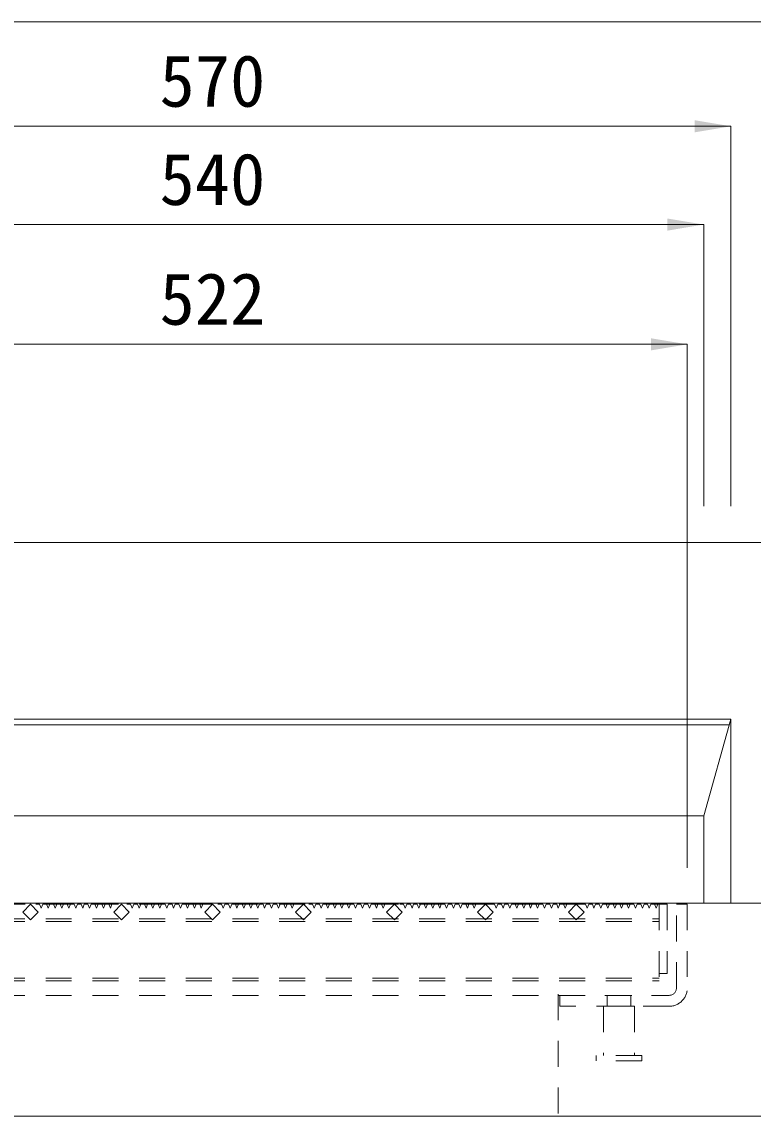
# Model space of a CAD drawing. Units: millimetres at full size. Extents: x 5964 to 125098, y -10801 to 28073.
# Drawn here: x 100107 to 100509, y -3638 to -3037 of the extents above; entities that cross this region are included whole.
import ezdxf
from ezdxf.enums import TextEntityAlignment as Align

# ---------------------------------------------------------------- set-up
doc = ezdxf.new("R2010")
doc.units = ezdxf.units.MM
doc.header["$LTSCALE"] = 19
doc.linetypes.add('USER1', pattern=[1.35, 0.75, -0.6])
for name, color, linetype, lineweight in [('インサート', 3, 'USER1', 9), ('グレーチング', 7, 'USER1', 5), ('寸法線', 7, 'Continuous', 9), ('寸法表', 7, 'Continuous', 9), ('本体', 2, 'Continuous', 9), ('補助線', 8, 'Continuous', 13)]:
    doc.layers.add(name, color=color, linetype=linetype, lineweight=lineweight)
doc.styles.add('ＭＳ ゴシック', font='')
doc.styles.get('ＭＳ ゴシック').set_extended_font_data('MS Gothic')

# ---------------------------------------------------------------- blocks, each defined once
blk = doc.blocks.new('filled_arrow')
at = {"color": 0, "linetype": 'Continuous', "lineweight": -2}
blk.add_solid([(7.5, 1.25), (0, 0), (7.5, -1.25)], dxfattribs=at)

msp = doc.modelspace()

# ---------------------------------------------------------------- linework, layer by layer
at = {"layer": 'インサート'}
for p, q in [((100427, -3577.99), (100427, -3604.99)), ((100444, -3577.99), (100427, -3577.99)), ((100444, -3577.99), (100444, -3604.99)), ((100448, -3604.99), (100423, -3604.99)), ((100423, -3604.99), (100423, -3607.99)), ((100448, -3604.99), (100448, -3607.99)), ((100448, -3607.99), (100423, -3607.99))]:
    msp.add_line(p, q, dxfattribs=at)
at = {"layer": 'グレーチング'}
for p, q in [((99966.5, -3521.99), (100457.51, -3521.99)), ((100106.81, -3521.99), (100109.01, -3521.99)), ((100112.01, -3521.99), (100107.76, -3526.23)), ((100116.25, -3526.23), (100112.01, -3521.99)), ((100115.01, -3521.99), (100117.01, -3521.99)), ((100117.01, -3521.99), (100117.91, -3524.09)), ((100117.91, -3524.09), (100118.81, -3521.99)), ((100118.81, -3521.99), (100120.81, -3521.99)), ((100120.81, -3521.99), (100121.71, -3524.09)), ((100121.71, -3524.09), (100122.61, -3521.99)), ((100122.61, -3521.99), (100124.61, -3521.99)), ((100124.61, -3521.99), (100125.51, -3524.09)), ((100125.51, -3524.09), (100126.41, -3521.99)), ((100126.41, -3521.99), (100128.41, -3521.99)), ((100128.41, -3521.99), (100129.31, -3524.09)), ((100129.31, -3524.09), (100130.21, -3521.99)), ((100130.21, -3521.99), (100132.21, -3521.99)), ((100132.21, -3521.99), (100133.11, -3524.09)), ((100133.11, -3524.09), (100134.01, -3521.99)), ((100134.01, -3521.99), (100136.01, -3521.99)), ((100136.01, -3521.99), (100136.91, -3524.09)), ((100136.91, -3524.09), (100137.81, -3521.99)), ((100137.81, -3521.99), (100139.81, -3521.99)), ((100139.81, -3521.99), (100140.71, -3524.09)), ((100140.71, -3524.09), (100141.61, -3521.99)), ((100141.61, -3521.99), (100143.61, -3521.99)), ((100143.61, -3521.99), (100144.51, -3524.09)), ((100144.51, -3524.09), (100145.41, -3521.99)), ((100145.41, -3521.99), (100147.41, -3521.99)), ((100147.41, -3521.99), (100148.31, -3524.09)), ((100148.31, -3524.09), (100149.21, -3521.99)), ((100149.21, -3521.99), (100151.21, -3521.99)), ((100151.21, -3521.99), (100152.11, -3524.09)), ((100152.11, -3524.09), (100153.01, -3521.99)), ((100153.01, -3521.99), (100155.01, -3521.99)), ((100155.01, -3521.99), (100155.91, -3524.09)), ((100155.91, -3524.09), (100156.81, -3521.99)), ((100156.81, -3521.99), (100159.01, -3521.99)), ((100162.01, -3521.99), (100157.76, -3526.23)), ((100166.25, -3526.23), (100162.01, -3521.99)), ((100165.01, -3521.99), (100167.01, -3521.99)), ((100167.01, -3521.99), (100167.91, -3524.09)), ((100167.91, -3524.09), (100168.81, -3521.99)), ((100168.81, -3521.99), (100170.81, -3521.99)), ((100170.81, -3521.99), (100171.71, -3524.09)), ((100171.71, -3524.09), (100172.61, -3521.99)), ((100172.61, -3521.99), (100174.61, -3521.99)), ((100174.61, -3521.99), (100175.51, -3524.09)), ((100175.51, -3524.09), (100176.41, -3521.99)), ((100176.41, -3521.99), (100178.41, -3521.99)), ((100178.41, -3521.99), (100179.31, -3524.09)), ((100179.31, -3524.09), (100180.21, -3521.99)), ((100180.21, -3521.99), (100182.21, -3521.99)), ((100182.21, -3521.99), (100183.11, -3524.09)), ((100183.11, -3524.09), (100184.01, -3521.99)), ((100184.01, -3521.99), (100186.01, -3521.99)), ((100186.01, -3521.99), (100186.91, -3524.09)), ((100186.91, -3524.09), (100187.81, -3521.99)), ((100187.81, -3521.99), (100189.81, -3521.99)), ((100189.81, -3521.99), (100190.71, -3524.09)), ((100190.71, -3524.09), (100191.61, -3521.99)), ((100191.61, -3521.99), (100193.61, -3521.99)), ((100193.61, -3521.99), (100194.51, -3524.09)), ((100194.51, -3524.09), (100195.41, -3521.99)), ((100195.41, -3521.99), (100197.41, -3521.99)), ((100197.41, -3521.99), (100198.31, -3524.09)), ((100198.31, -3524.09), (100199.21, -3521.99)), ((100199.21, -3521.99), (100201.21, -3521.99)), ((100201.21, -3521.99), (100202.11, -3524.09)), ((100202.11, -3524.09), (100203.01, -3521.99)), ((100203.01, -3521.99), (100205.01, -3521.99)), ((100205.01, -3521.99), (100205.91, -3524.09)), ((100205.91, -3524.09), (100206.81, -3521.99)), ((100206.81, -3521.99), (100209.01, -3521.99)), ((100212.01, -3521.99), (100207.76, -3526.23)), ((100216.25, -3526.23), (100212.01, -3521.99)), ((100215.01, -3521.99), (100217.01, -3521.99)), ((100217.01, -3521.99), (100217.91, -3524.09)), ((100217.91, -3524.09), (100218.81, -3521.99)), ((100218.81, -3521.99), (100220.81, -3521.99)), ((100220.81, -3521.99), (100221.71, -3524.09)), ((100221.71, -3524.09), (100222.61, -3521.99)), ((100222.61, -3521.99), (100224.61, -3521.99)), ((100224.61, -3521.99), (100225.51, -3524.09)), ((100225.51, -3524.09), (100226.41, -3521.99)), ((100226.41, -3521.99), (100228.41, -3521.99)), ((100228.41, -3521.99), (100229.31, -3524.09)), ((100229.31, -3524.09), (100230.21, -3521.99)), ((100230.21, -3521.99), (100232.21, -3521.99)), ((100232.21, -3521.99), (100233.11, -3524.09)), ((100233.11, -3524.09), (100234.01, -3521.99)), ((100234.01, -3521.99), (100236.01, -3521.99)), ((100236.01, -3521.99), (100236.91, -3524.09)), ((100236.91, -3524.09), (100237.81, -3521.99)), ((100237.81, -3521.99), (100239.81, -3521.99)), ((100239.81, -3521.99), (100240.71, -3524.09)), ((100240.71, -3524.09), (100241.61, -3521.99)), ((100241.61, -3521.99), (100243.61, -3521.99)), ((100243.61, -3521.99), (100244.51, -3524.09)), ((100244.51, -3524.09), (100245.41, -3521.99)), ((100245.41, -3521.99), (100247.41, -3521.99)), ((100247.41, -3521.99), (100248.31, -3524.09)), ((100248.31, -3524.09), (100249.21, -3521.99)), ((100249.21, -3521.99), (100251.21, -3521.99)), ((100251.21, -3521.99), (100252.11, -3524.09)), ((100252.11, -3524.09), (100253.01, -3521.99)), ((100253.01, -3521.99), (100255.01, -3521.99)), ((100255.01, -3521.99), (100255.91, -3524.09)), ((100255.91, -3524.09), (100256.81, -3521.99)), ((100256.81, -3521.99), (100259.01, -3521.99)), ((100262.01, -3521.99), (100257.76, -3526.23)), ((100266.25, -3526.23), (100262.01, -3521.99)), ((100265.01, -3521.99), (100267.01, -3521.99)), ((100267.01, -3521.99), (100267.91, -3524.09)), ((100267.91, -3524.09), (100268.81, -3521.99)), ((100268.81, -3521.99), (100270.81, -3521.99)), ((100270.81, -3521.99), (100271.71, -3524.09)), ((100271.71, -3524.09), (100272.61, -3521.99)), ((100272.61, -3521.99), (100274.61, -3521.99)), ((100274.61, -3521.99), (100275.51, -3524.09)), ((100275.51, -3524.09), (100276.41, -3521.99)), ((100276.41, -3521.99), (100278.41, -3521.99)), ((100278.41, -3521.99), (100279.31, -3524.09)), ((100279.31, -3524.09), (100280.21, -3521.99)), ((100280.21, -3521.99), (100282.21, -3521.99)), ((100282.21, -3521.99), (100283.11, -3524.09)), ((100283.11, -3524.09), (100284.01, -3521.99)), ((100284.01, -3521.99), (100286.01, -3521.99)), ((100286.01, -3521.99), (100286.91, -3524.09)), ((100286.91, -3524.09), (100287.81, -3521.99)), ((100287.81, -3521.99), (100289.81, -3521.99)), ((100289.81, -3521.99), (100290.71, -3524.09)), ((100290.71, -3524.09), (100291.61, -3521.99)), ((100291.61, -3521.99), (100293.61, -3521.99)), ((100293.61, -3521.99), (100294.51, -3524.09)), ((100294.51, -3524.09), (100295.41, -3521.99)), ((100295.41, -3521.99), (100297.41, -3521.99)), ((100297.41, -3521.99), (100298.31, -3524.09)), ((100298.31, -3524.09), (100299.21, -3521.99)), ((100299.21, -3521.99), (100301.21, -3521.99)), ((100301.21, -3521.99), (100302.11, -3524.09)), ((100302.11, -3524.09), (100303.01, -3521.99)), ((100303.01, -3521.99), (100305.01, -3521.99)), ((100305.01, -3521.99), (100305.91, -3524.09)), ((100305.91, -3524.09), (100306.81, -3521.99)), ((100306.81, -3521.99), (100309.01, -3521.99)), ((100312.01, -3521.99), (100307.76, -3526.23)), ((100316.25, -3526.23), (100312.01, -3521.99)), ((100315.01, -3521.99), (100317.01, -3521.99)), ((100317.01, -3521.99), (100317.91, -3524.09)), ((100317.91, -3524.09), (100318.81, -3521.99)), ((100318.81, -3521.99), (100320.81, -3521.99)), ((100320.81, -3521.99), (100321.71, -3524.09)), ((100321.71, -3524.09), (100322.61, -3521.99)), ((100322.61, -3521.99), (100324.61, -3521.99)), ((100324.61, -3521.99), (100325.51, -3524.09)), ((100325.51, -3524.09), (100326.41, -3521.99)), ((100326.41, -3521.99), (100328.41, -3521.99)), ((100328.41, -3521.99), (100329.31, -3524.09)), ((100329.31, -3524.09), (100330.21, -3521.99)), ((100330.21, -3521.99), (100332.21, -3521.99)), ((100332.21, -3521.99), (100333.11, -3524.09)), ((100333.11, -3524.09), (100334.01, -3521.99)), ((100334.01, -3521.99), (100336.01, -3521.99)), ((100336.01, -3521.99), (100336.91, -3524.09)), ((100336.91, -3524.09), (100337.81, -3521.99)), ((100337.81, -3521.99), (100339.81, -3521.99)), ((100339.81, -3521.99), (100340.71, -3524.09)), ((100340.71, -3524.09), (100341.61, -3521.99)), ((100341.61, -3521.99), (100343.61, -3521.99)), ((100343.61, -3521.99), (100344.51, -3524.09)), ((100344.51, -3524.09), (100345.41, -3521.99)), ((100345.41, -3521.99), (100347.41, -3521.99)), ((100347.41, -3521.99), (100348.31, -3524.09)), ((100348.31, -3524.09), (100349.21, -3521.99)), ((100349.21, -3521.99), (100351.21, -3521.99)), ((100351.21, -3521.99), (100352.11, -3524.09)), ((100352.11, -3524.09), (100353.01, -3521.99)), ((100353.01, -3521.99), (100355.01, -3521.99)), ((100355.01, -3521.99), (100355.91, -3524.09)), ((100355.91, -3524.09), (100356.81, -3521.99)), ((100356.81, -3521.99), (100359.01, -3521.99)), ((100362.01, -3521.99), (100357.76, -3526.23)), ((100366.25, -3526.23), (100362.01, -3521.99)), ((100365.01, -3521.99), (100367.01, -3521.99)), ((100367.01, -3521.99), (100367.91, -3524.09)), ((100367.91, -3524.09), (100368.81, -3521.99)), ((100368.81, -3521.99), (100370.81, -3521.99)), ((100370.81, -3521.99), (100371.71, -3524.09)), ((100371.71, -3524.09), (100372.61, -3521.99)), ((100372.61, -3521.99), (100374.61, -3521.99)), ((100374.61, -3521.99), (100375.51, -3524.09)), ((100375.51, -3524.09), (100376.41, -3521.99)), ((100376.41, -3521.99), (100378.41, -3521.99)), ((100378.41, -3521.99), (100379.31, -3524.09)), ((100379.31, -3524.09), (100380.21, -3521.99)), ((100380.21, -3521.99), (100382.21, -3521.99)), ((100382.21, -3521.99), (100383.11, -3524.09)), ((100383.11, -3524.09), (100384.01, -3521.99)), ((100384.01, -3521.99), (100386.01, -3521.99)), ((100386.01, -3521.99), (100386.91, -3524.09)), ((100386.91, -3524.09), (100387.81, -3521.99)), ((100387.81, -3521.99), (100389.81, -3521.99)), ((100389.81, -3521.99), (100390.71, -3524.09)), ((100390.71, -3524.09), (100391.61, -3521.99)), ((100391.61, -3521.99), (100393.61, -3521.99)), ((100393.61, -3521.99), (100394.51, -3524.09)), ((100394.51, -3524.09), (100395.41, -3521.99)), ((100395.41, -3521.99), (100397.41, -3521.99)), ((100397.41, -3521.99), (100398.31, -3524.09)), ((100398.31, -3524.09), (100399.21, -3521.99)), ((100399.21, -3521.99), (100401.21, -3521.99)), ((100401.21, -3521.99), (100402.11, -3524.09)), ((100402.11, -3524.09), (100403.01, -3521.99)), ((100403.01, -3521.99), (100405.01, -3521.99)), ((100405.01, -3521.99), (100405.91, -3524.09)), ((100405.91, -3524.09), (100406.81, -3521.99)), ((100406.81, -3521.99), (100409.01, -3521.99)), ((100412.01, -3521.99), (100407.76, -3526.23)), ((100416.25, -3526.23), (100412.01, -3521.99)), ((100415.01, -3521.99), (100417.01, -3521.99)), ((100417.01, -3521.99), (100417.91, -3524.09)), ((100417.91, -3524.09), (100418.81, -3521.99)), ((100418.81, -3521.99), (100420.81, -3521.99)), ((100420.81, -3521.99), (100421.71, -3524.09)), ((100421.71, -3524.09), (100422.61, -3521.99)), ((100422.61, -3521.99), (100424.61, -3521.99)), ((100424.61, -3521.99), (100425.51, -3524.09)), ((100425.51, -3524.09), (100426.41, -3521.99)), ((100426.41, -3521.99), (100428.41, -3521.99)), ((100428.41, -3521.99), (100429.31, -3524.09)), ((100429.31, -3524.09), (100430.21, -3521.99)), ((100430.21, -3521.99), (100432.21, -3521.99)), ((100432.21, -3521.99), (100433.11, -3524.09)), ((100433.11, -3524.09), (100434.01, -3521.99)), ((100434.01, -3521.99), (100436.01, -3521.99)), ((100436.01, -3521.99), (100436.91, -3524.09)), ((100436.91, -3524.09), (100437.81, -3521.99)), ((100437.81, -3521.99), (100439.81, -3521.99)), ((100439.81, -3521.99), (100440.71, -3524.09)), ((100440.71, -3524.09), (100441.61, -3521.99)), ((100441.61, -3521.99), (100443.61, -3521.99)), ((100443.61, -3521.99), (100444.51, -3524.09)), ((100444.51, -3524.09), (100445.41, -3521.99)), ((100445.41, -3521.99), (100447.41, -3521.99)), ((100447.41, -3521.99), (100448.31, -3524.09)), ((100448.31, -3524.09), (100449.21, -3521.99)), ((100449.21, -3521.99), (100451.21, -3521.99)), ((100451.21, -3521.99), (100452.11, -3524.09)), ((100452.11, -3524.09), (100453.01, -3521.99)), ((100453.01, -3521.99), (100455.01, -3521.99)), ((100455.01, -3521.99), (100455.91, -3524.09)), ((100455.91, -3524.09), (100456.81, -3521.99)), ((100462.01, -3521.99), (100457.51, -3521.99)), ((100457.51, -3521.99), (100457.51, -3571.99)), ((100457.51, -3521.99), (100457.51, -3559.99)), ((100462.01, -3521.99), (100462.01, -3559.99)), ((100467.01, -3567.99), (100467.01, -3521.99)), ((100473.01, -3521.99), (100467.01, -3521.99)), ((100473.01, -3521.99), (100473.01, -3567.99)), ((100107.76, -3526.23), (100112.01, -3530.48)), ((100112.01, -3530.48), (100116.25, -3526.23)), ((100157.76, -3526.23), (100162.01, -3530.48)), ((100162.01, -3530.48), (100166.25, -3526.23)), ((100207.76, -3526.23), (100212.01, -3530.48)), ((100212.01, -3530.48), (100216.25, -3526.23)), ((100257.76, -3526.23), (100262.01, -3530.48)), ((100262.01, -3530.48), (100266.25, -3526.23)), ((100307.76, -3526.23), (100312.01, -3530.48)), ((100312.01, -3530.48), (100316.25, -3526.23)), ((100357.76, -3526.23), (100362.01, -3530.48)), ((100362.01, -3530.48), (100366.25, -3526.23)), ((100407.76, -3526.23), (100412.01, -3530.48)), ((100412.01, -3530.48), (100416.25, -3526.23)), ((99966.5, -3529.99), (100457.51, -3529.99)), ((99966.5, -3531.49), (100457.51, -3531.49)), ((99966.5, -3562.49), (100457.51, -3562.49)), ((99966.5, -3563.99), (100457.51, -3563.99)), ((100462.01, -3559.99), (100457.51, -3559.99)), ((99966.5, -3571.99), (100457.51, -3571.99)), ((100402.01, -3571.99), (100463.01, -3571.99)), ((100403.01, -3577.99), (100403.01, -3571.99)), ((100429.01, -3571.99), (100429.01, -3577.99)), ((100442.01, -3571.99), (100442.01, -3577.99)), ((100463.01, -3577.99), (100403.01, -3577.99))]:
    msp.add_line(p, q, dxfattribs=at)
for radius in [4, 10]:
    msp.add_arc((100463.01, -3567.99), radius, 270, 0, dxfattribs=at)
at = {"layer": '寸法線'}
for p, q in [((99713, -3037.27), (100711.01, -3037.27)), ((100497, -3094.62), (99927, -3094.62)), ((100497, -3303.33), (100497, -3094.62)), ((99942, -3148.61), (100482, -3148.61)), ((100482, -3303.33), (100482, -3148.61))]:
    msp.add_line(p, q, dxfattribs=at)
at = {"layer": '寸法表'}
for p in [(99951, -3214.39), (100473.01, -3501.99)]:
    msp.add_line(p, (100473.01, -3214.39), dxfattribs=at)
at = {"layer": '本体', "lineweight": 20}
for p, q in [((99719.01, -3323.33), (100705.01, -3323.33)), ((99719.01, -3521.35), (100705.01, -3521.35)), ((99713, -3638.33), (100711.01, -3638.33))]:
    msp.add_line(p, q, dxfattribs=at)
at = {"layer": '本体'}
for p, q in [((99927, -3420.33), (100497, -3420.33)), ((100482, -3473.33), (100497, -3420.33)), ((100497, -3420.33), (100497, -3521.35)), ((99942, -3473.33), (100482, -3473.33)), ((100482, -3473.33), (100482, -3521.35))]:
    msp.add_line(p, q, dxfattribs=at)
at = {"layer": '本体', "lineweight": 5}
msp.add_line((99927.85, -3423.33), (100496.16, -3423.33), dxfattribs=at)
at = {"layer": '本体', "linetype": 'USER1'}
msp.add_line((100402.01, -3571.34), (100402.01, -3638.33), dxfattribs=at)
at = {"layer": '補助線'}
msp.add_line((100427, -3577.99), (100444.01, -3577.99), dxfattribs=at)
msp.add_line((100427, -3577.99), (100444.01, -3577.99), dxfattribs=at)

# ---------------------------------------------------------------- block references
at = {"layer": '寸法線', "xscale": 2.67, "yscale": 2.67, "rotation": 180}
for p in [(100497, -3094.62), (100482, -3148.61)]:
    msp.add_blockref('filled_arrow', p, dxfattribs=at)
at = {"layer": '寸法表', "xscale": 2.67, "yscale": 2.67, "rotation": 180}
msp.add_blockref('filled_arrow', (100473.01, -3214.39), dxfattribs=at)

# ---------------------------------------------------------------- texts
at = {"layer": '寸法線', "style": 'ＭＳ ゴシック'}
for s, p in [('570', (100212, -3069.62)), ('540', (100212, -3123.61))]:
    msp.add_text(s, height=28.48, dxfattribs=at).set_placement(p, align=Align.MIDDLE_CENTER)
at = {"layer": '寸法表', "style": 'ＭＳ ゴシック'}
msp.add_text('522', height=28.48, dxfattribs=at).set_placement((100212.01, -3189.39), align=Align.MIDDLE_CENTER)

doc.saveas('drawing.dxf')
